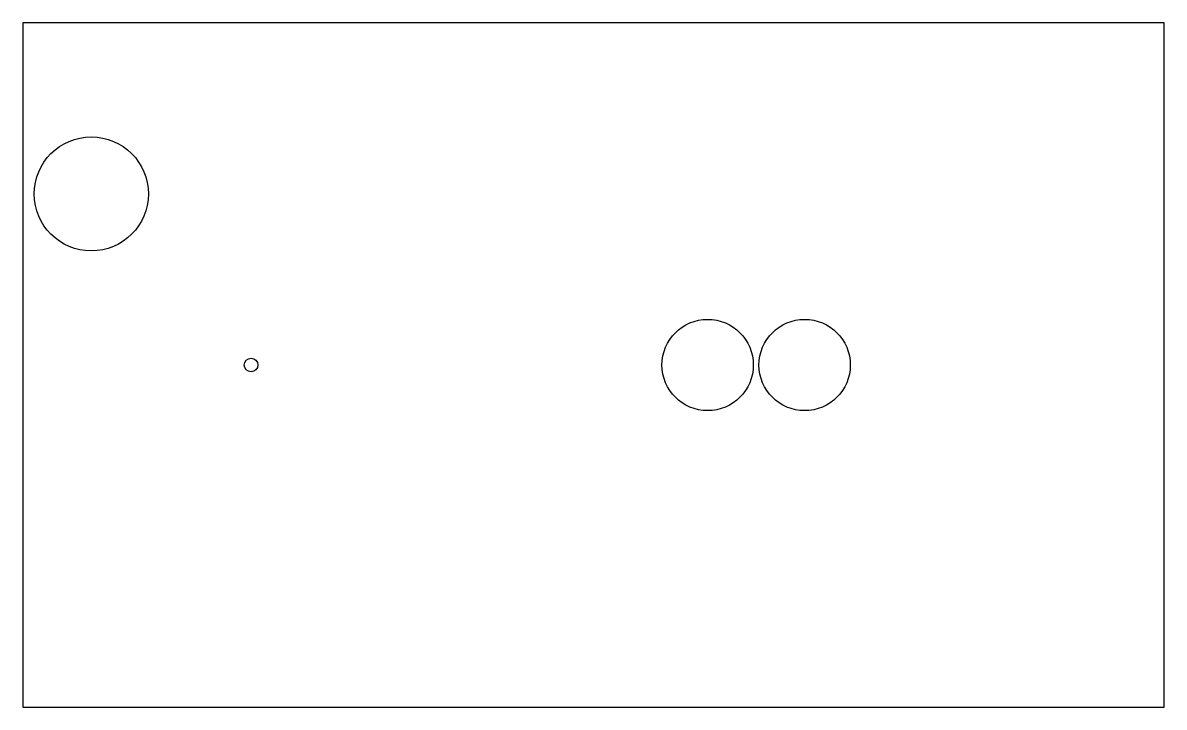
# Model space of a CAD drawing. Header units: millimetres. Extents: x 0 to 100, y 0 to 60.
import ezdxf

# ---------------------------------------------------------------- set-up
doc = ezdxf.new("R2010")
doc.units = ezdxf.units.MM

msp = doc.modelspace()

# ---------------------------------------------------------------- linework, layer by layer
msp.add_lwpolyline([(0, 0), (100, 0), (100, 60), (0, 60)], close=True)
for centre, radius in [((6, 45), 5), ((60, 30), 4), ((68.5, 30), 4), ((20, 30), 0.6)]:
    msp.add_circle(centre, radius)

doc.saveas('drawing.dxf')
